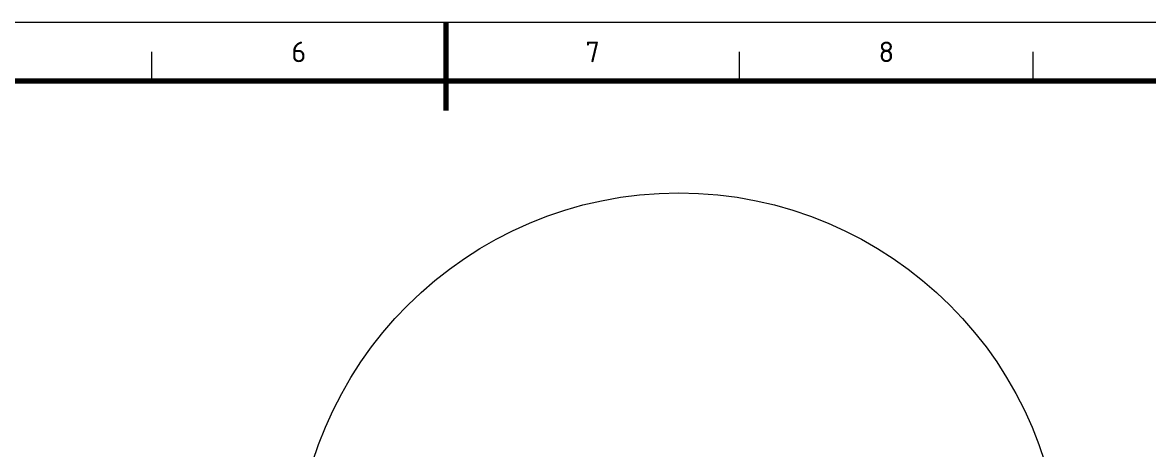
# Model space of a CAD drawing. Header units: millimetres. Extents: x 0 to 2208, y 0 to 420.
# Drawn here: x 705 to 896.6, y 347.3 to 420 of the extents above; entities that cross this region are included whole.
import ezdxf
from ezdxf.enums import TextEntityAlignment as Align

# ---------------------------------------------------------------- set-up
doc = ezdxf.new("R2010")
doc.units = ezdxf.units.MM
for name, color, linetype, lineweight in [('06-TEXTO', 7, 'CONTINUOUS', 25), ('07-RECUADRO', 7, 'CONTINUOUS', 70), ('08-FINA', 5, 'CONTINUOUS', 18)]:
    doc.layers.add(name, color=color, linetype=linetype, lineweight=lineweight)
doc.styles.add('ISO3098', font='isocpeur.ttf')

msp = doc.modelspace()

# ---------------------------------------------------------------- linework, layer by layer
at = {"layer": '07-RECUADRO'}
msp.add_line((777, 420), (777, 405), dxfattribs=at)
msp.add_lwpolyline([(505, 10), (1064, 10), (1064, 410), (505, 410)], close=True, dxfattribs=at)
at = {"layer": '08-FINA'}
for p, q in [((727, 410), (727, 415)), ((827, 410), (827, 415)), ((877, 410), (877, 415))]:
    msp.add_line(p, q, dxfattribs=at)
msp.add_lwpolyline([(480, 0), (1074, 0), (1074, 420), (480, 420)], close=True, dxfattribs=at)
msp.add_circle((816.667, 325.75), 65.25, dxfattribs=at)

# ---------------------------------------------------------------- texts
at = {"layer": '06-TEXTO', "style": 'ISO3098'}
for s, p in [('6', (752, 415)), ('7', (802, 415)), ('8', (852, 415))]:
    msp.add_text(s, height=3.5, dxfattribs=at).set_placement(p, align=Align.MIDDLE_CENTER)

doc.saveas('drawing.dxf')
